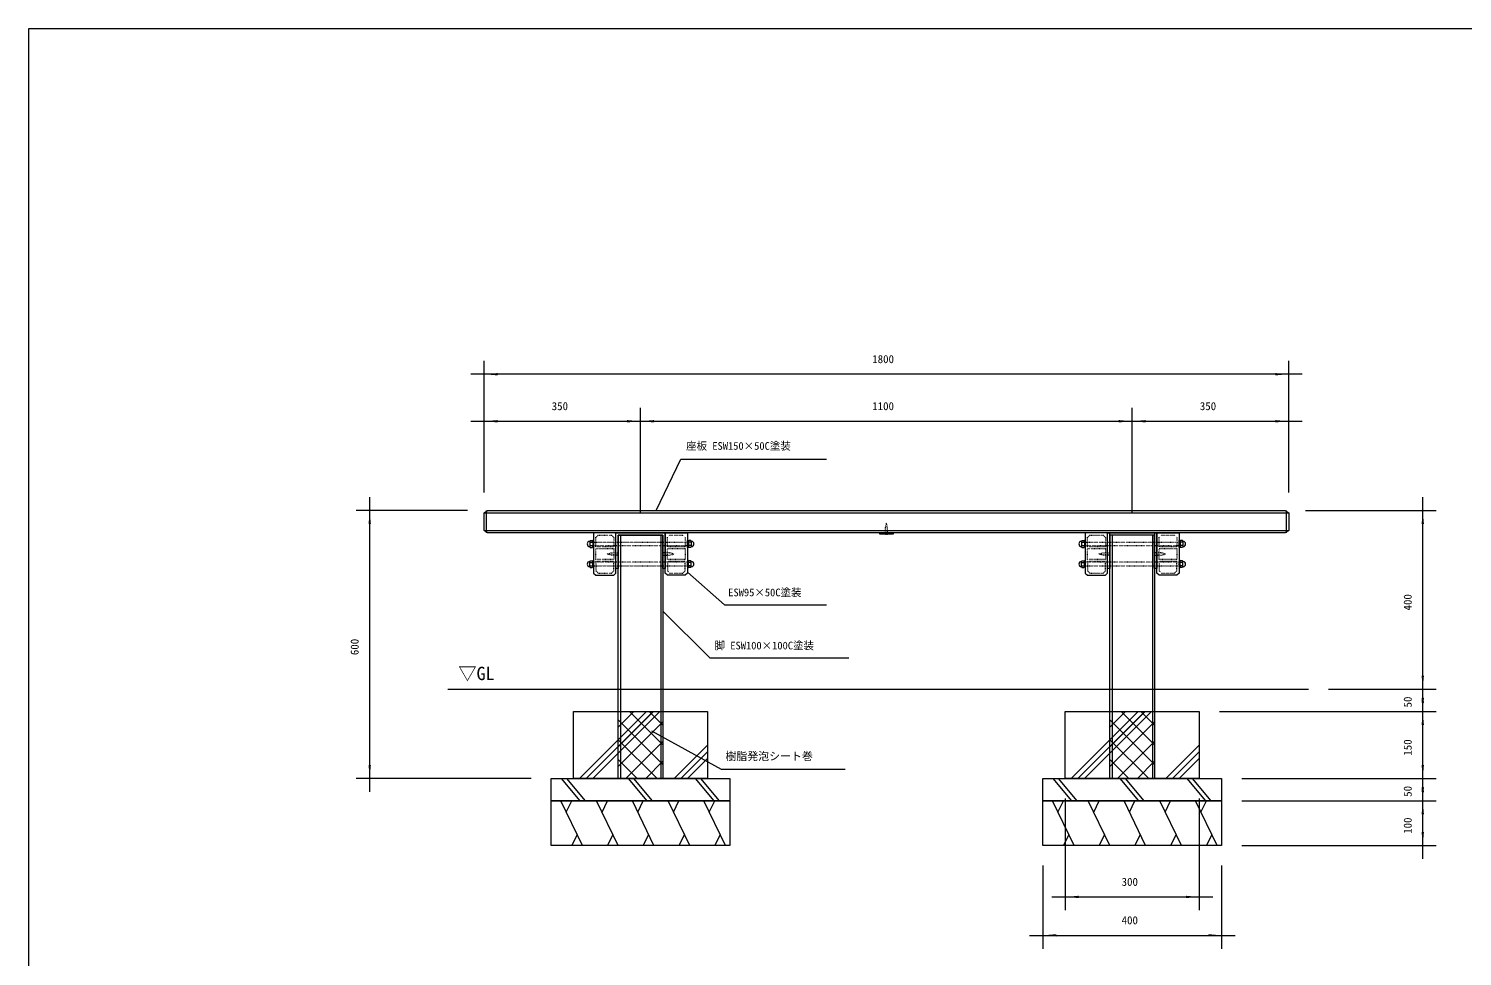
# Model space of a CAD drawing. Units: millimetres, scale not verified. Extents: x -2925 to 2925, y -2062 to 2062.
# Drawn here: x -2925 to 282, y -14 to 2062 of the extents above; entities that cross this region are included whole.
import ezdxf
from ezdxf.enums import TextEntityAlignment as Align

# ---------------------------------------------------------------- set-up
doc = ezdxf.new("R2010")
doc.units = ezdxf.units.MM
doc.header["$LTSCALE"] = 10
doc.linetypes.add('USER5', pattern=[0.208282, 0.069427, -0.138855])
doc.layers.add('0-1_IMPORTED', color=30, linetype='Continuous', lineweight=18)
doc.styles.add('ＭＳ ゴシック', font='')
doc.styles.get('ＭＳ ゴシック').set_extended_font_data('MS Gothic')

msp = doc.modelspace()

# ---------------------------------------------------------------- linework, layer by layer
at = {"layer": '0-1_IMPORTED', "color": 1}
for p, q in [((-1906, 1024), (-1906, 1319)), ((-106, 1024), (-106, 1319)), ((-1906, 1289), (-1936, 1289)), ((-106, 1289), (-1906, 1289)), ((-76, 1289), (-106, 1289)), ((-1906, 1024), (-1906, 1213.74)), ((-1556, 979), (-1556, 1213.74)), ((-1556, 979), (-1556, 1213.74)), ((-456, 979), (-456, 1213.74)), ((-456, 979), (-456, 1213.74)), ((-106, 1024), (-106, 1213.74)), ((-1936, 1183.74), (-1906, 1183.74)), ((-1906, 1183.74), (-1556, 1183.74)), ((-1586, 1183.74), (-1556, 1183.74)), ((-1556, 1183.74), (-1526, 1183.74)), ((-1556, 1183.74), (-456, 1183.74)), ((-486, 1183.74), (-456, 1183.74)), ((-456, 1183.74), (-426, 1183.74)), ((-456, 1183.74), (-106, 1183.74)), ((-106, 1183.74), (-76, 1183.74)), ((-2162, 984), (-2162, 1014)), ((194, 984), (194, 1014)), ((-1943.5, 984), (-2192, 984)), ((-2162, 384), (-2162, 984)), ((-68.5, 984), (224, 984)), ((194, 584), (194, 984)), ((194, 584), (194, 614)), ((-17, 584), (224, 584)), ((-17, 584), (224, 584)), ((194, 534), (194, 584)), ((194, 554), (194, 584)), ((194, 534), (194, 564)), ((-261, 534), (224, 534)), ((-261, 534), (224, 534)), ((194, 384), (194, 534)), ((194, 504), (194, 534)), ((-1531.83, 491.09), (-1375.35, 404.65)), ((-1375.35, 404.65), (-1098, 404.65)), ((194, 384), (194, 414)), ((-1801, 384), (-2192, 384)), ((-2162, 354), (-2162, 384)), ((-211, 384), (224, 384)), ((-211, 384), (224, 384)), ((194, 334), (194, 384)), ((194, 354), (194, 384)), ((194, 334), (194, 364)), ((-606, 339), (-606, 89)), ((-306, 339), (-306, 89)), ((-211, 334), (224, 334)), ((-211, 334), (224, 334)), ((194, 234), (194, 334)), ((194, 304), (194, 334)), ((-211, 234), (224, 234)), ((194, 204), (194, 234)), ((-656, 189), (-656, 3)), ((-256, 189), (-256, 3)), ((-636, 119), (-606, 119)), ((-606, 119), (-306, 119)), ((-306, 119), (-276, 119)), ((-686, 33), (-656, 33)), ((-656, 33), (-256, 33)), ((-256, 33), (-226, 33))]:
    msp.add_line(p, q, dxfattribs=at)
at = {"layer": '0-1_IMPORTED'}
for p, q in [((-1906, 979), (-106, 979)), ((-1901, 934), (-1901, 984)), ((-111, 934), (-111, 984)), ((-1906, 939), (-106, 939)), ((-1669.75, 914.75), (-1669.5, 914.75)), ((-1669.75, 903.25), (-1669.5, 903.25)), ((-1669.5, 914.75), (-1668.49, 916.5)), ((-1669.5, 914.75), (-1669.5, 903.25)), ((-1669.5, 912.74), (-1663, 912.74)), ((-1669.5, 905.26), (-1663, 905.26)), ((-1669.5, 903.25), (-1668.49, 901.5)), ((-1668.49, 916.5), (-1664.01, 916.5)), ((-1668.49, 901.5), (-1664.01, 901.5)), ((-1663, 914.75), (-1664.01, 916.5)), ((-1663, 903.25), (-1664.01, 901.5)), ((-1663, 914.75), (-1663, 903.25)), ((-1601, 929), (-1601, 384)), ((-1511, 929), (-1511, 384)), ((-1449, 914.75), (-1447.99, 916.5)), ((-1449, 914.75), (-1449, 903.25)), ((-1442.5, 912.74), (-1449, 912.74)), ((-1442.5, 905.26), (-1449, 905.26)), ((-1449, 903.25), (-1447.99, 901.5)), ((-1443.51, 916.5), (-1447.99, 916.5)), ((-1443.51, 901.5), (-1447.99, 901.5)), ((-1442.5, 914.75), (-1443.51, 916.5)), ((-1442.5, 903.25), (-1443.51, 901.5)), ((-1442.25, 914.75), (-1442.5, 914.75)), ((-1442.5, 914.75), (-1442.5, 903.25)), ((-1442.25, 903.25), (-1442.5, 903.25)), ((-569.75, 914.75), (-569.5, 914.75)), ((-569.75, 903.25), (-569.5, 903.25)), ((-569.5, 914.75), (-568.49, 916.5)), ((-569.5, 914.75), (-569.5, 903.25)), ((-569.5, 912.74), (-563, 912.74)), ((-569.5, 905.26), (-563, 905.26)), ((-569.5, 903.25), (-568.49, 901.5)), ((-568.49, 916.5), (-564.01, 916.5)), ((-568.49, 901.5), (-564.01, 901.5)), ((-563, 914.75), (-564.01, 916.5)), ((-563, 903.25), (-564.01, 901.5)), ((-563, 914.75), (-563, 903.25)), ((-501, 929), (-501, 384)), ((-411, 929), (-411, 384)), ((-349, 914.75), (-347.99, 916.5)), ((-349, 914.75), (-349, 903.25)), ((-342.5, 912.74), (-349, 912.74)), ((-342.5, 905.26), (-349, 905.26)), ((-349, 903.25), (-347.99, 901.5)), ((-343.51, 916.5), (-347.99, 916.5)), ((-343.51, 901.5), (-347.99, 901.5)), ((-342.5, 914.75), (-343.51, 916.5)), ((-342.5, 903.25), (-343.51, 901.5)), ((-342.25, 914.75), (-342.5, 914.75)), ((-342.5, 914.75), (-342.5, 903.25)), ((-342.25, 903.25), (-342.5, 903.25)), ((-1669.75, 869.75), (-1669.5, 869.75)), ((-1669.5, 869.75), (-1668.49, 871.5)), ((-1669.5, 858.25), (-1669.5, 869.75)), ((-1669.5, 867.74), (-1663, 867.74)), ((-1668.49, 871.5), (-1664.01, 871.5)), ((-1663, 869.75), (-1664.01, 871.5)), ((-1663, 858.25), (-1663, 869.75)), ((-1449, 869.75), (-1447.99, 871.5)), ((-1449, 858.25), (-1449, 869.75)), ((-1442.5, 867.74), (-1449, 867.74)), ((-1443.51, 871.5), (-1447.99, 871.5)), ((-1442.5, 869.75), (-1443.51, 871.5)), ((-1442.25, 869.75), (-1442.5, 869.75)), ((-1442.5, 858.25), (-1442.5, 869.75)), ((-569.75, 869.75), (-569.5, 869.75)), ((-569.5, 869.75), (-568.49, 871.5)), ((-569.5, 858.25), (-569.5, 869.75)), ((-569.5, 867.74), (-563, 867.74)), ((-568.49, 871.5), (-564.01, 871.5)), ((-563, 869.75), (-564.01, 871.5)), ((-563, 858.25), (-563, 869.75)), ((-349, 869.75), (-347.99, 871.5)), ((-349, 858.25), (-349, 869.75)), ((-342.5, 867.74), (-349, 867.74)), ((-343.51, 871.5), (-347.99, 871.5)), ((-342.5, 869.75), (-343.51, 871.5)), ((-342.25, 869.75), (-342.5, 869.75)), ((-342.5, 858.25), (-342.5, 869.75)), ((-1669.75, 858.25), (-1669.5, 858.25)), ((-1669.5, 860.26), (-1663, 860.26)), ((-1669.5, 858.25), (-1668.49, 856.5)), ((-1668.49, 856.5), (-1664.01, 856.5)), ((-1663, 858.25), (-1664.01, 856.5)), ((-1442.5, 860.26), (-1449, 860.26)), ((-1449, 858.25), (-1447.99, 856.5)), ((-1443.51, 856.5), (-1447.99, 856.5)), ((-1442.5, 858.25), (-1443.51, 856.5)), ((-1442.25, 858.25), (-1442.5, 858.25)), ((-569.75, 858.25), (-569.5, 858.25)), ((-569.5, 860.26), (-563, 860.26)), ((-569.5, 858.25), (-568.49, 856.5)), ((-568.49, 856.5), (-564.01, 856.5)), ((-563, 858.25), (-564.01, 856.5)), ((-342.5, 860.26), (-349, 860.26)), ((-349, 858.25), (-347.99, 856.5)), ((-343.51, 856.5), (-347.99, 856.5)), ((-342.5, 858.25), (-343.51, 856.5)), ((-342.25, 858.25), (-342.5, 858.25)), ((-1987, 584), (-62, 584)), ((-1692.69, 384), (-1542.69, 534)), ((-1677.84, 384), (-1527.84, 534)), ((-1662.99, 384), (-1512.99, 534)), ((-1606, 499.35), (-1571.35, 534)), ((-1606, 455.16), (-1527.16, 534)), ((-1506, 415.12), (-1606, 515.12)), ((-1506, 459.31), (-1580.69, 534)), ((-1506, 503.5), (-1536.5, 534)), ((-592.69, 384), (-442.69, 534)), ((-577.84, 384), (-427.84, 534)), ((-562.99, 384), (-412.99, 534)), ((-506, 499.35), (-471.35, 534)), ((-506, 455.16), (-427.16, 534)), ((-406, 415.12), (-506, 515.12)), ((-406, 459.31), (-480.69, 534)), ((-406, 503.5), (-436.5, 534)), ((-1606, 410.96), (-1506, 510.96)), ((-506, 410.96), (-406, 510.96)), ((-1519.08, 384), (-1606, 470.92)), ((-1588.77, 384), (-1506, 466.77)), ((-1480.56, 384), (-1406, 458.56)), ((-419.08, 384), (-506, 470.92)), ((-488.77, 384), (-406, 466.77)), ((-380.56, 384), (-306, 458.56)), ((-1563.27, 384), (-1606, 426.73)), ((-1544.57, 384), (-1506, 422.57)), ((-1465.71, 384), (-1406, 443.71)), ((-1450.86, 384), (-1406, 428.86)), ((-463.27, 384), (-506, 426.73)), ((-444.57, 384), (-406, 422.57)), ((-365.71, 384), (-306, 443.71)), ((-350.86, 384), (-306, 428.86)), ((-1733.5, 384), (-1691.74, 334)), ((-1721.69, 384), (-1679.93, 334)), ((-1583.5, 384), (-1541.74, 334)), ((-1571.69, 384), (-1529.93, 334)), ((-1433.5, 384), (-1391.74, 334)), ((-1421.69, 384), (-1379.93, 334)), ((-633.5, 384), (-591.74, 334)), ((-621.69, 384), (-579.93, 334)), ((-483.5, 384), (-441.74, 334)), ((-471.69, 384), (-429.93, 334)), ((-333.5, 384), (-291.74, 334)), ((-321.69, 384), (-279.93, 334)), ((-1686, 234), (-1734.25, 334)), ((-1722.18, 309), (-1710.12, 334)), ((-1606, 234), (-1654.25, 334)), ((-1642.18, 309), (-1630.12, 334)), ((-1526, 234), (-1574.25, 334)), ((-1562.18, 309), (-1550.12, 334)), ((-1446, 234), (-1494.25, 334)), ((-1482.18, 309), (-1470.12, 334)), ((-1366, 234), (-1414.25, 334)), ((-1402.18, 309), (-1390.12, 334)), ((-586, 234), (-634.25, 334)), ((-622.18, 309), (-610.12, 334)), ((-506, 234), (-554.25, 334)), ((-542.18, 309), (-530.12, 334)), ((-426, 234), (-474.25, 334)), ((-462.18, 309), (-450.12, 334)), ((-346, 234), (-394.25, 334)), ((-382.18, 309), (-370.12, 334)), ((-266, 234), (-314.25, 334)), ((-302.18, 309), (-290.12, 334)), ((-1698.06, 259), (-1710.12, 234)), ((-1618.06, 259), (-1630.12, 234)), ((-1538.06, 259), (-1550.12, 234)), ((-1458.06, 259), (-1470.12, 234)), ((-1378.06, 259), (-1390.12, 234)), ((-598.06, 259), (-610.12, 234)), ((-518.06, 259), (-530.12, 234)), ((-438.06, 259), (-450.12, 234)), ((-358.06, 259), (-370.12, 234)), ((-278.06, 259), (-290.12, 234))]:
    msp.add_line(p, q, dxfattribs=at)
for points in [[(-2925, 2062.5), (2925, 2062.5), (2925, -2062.5), (-2925, -2062.5)], [(-1898.5, 984), (-113.5, 984), (-106, 979), (-106, 939), (-113.5, 934), (-1898.5, 934), (-1906, 939), (-1906, 979)], [(-1661, 934), (-1661, 844), (-1656, 839), (-1616, 839), (-1611, 844), (-1611, 934)], [(-1611, 854), (-1611, 929), (-1611, 934), (-1606, 934), (-1506, 934), (-1501, 934), (-1501, 929), (-1501, 854), (-1506, 854), (-1506, 929), (-1606, 929), (-1606, 854)], [(-1451, 934), (-1451, 844), (-1456, 839), (-1496, 839), (-1501, 844), (-1501, 934)], [(-1021, 934), (-991, 934), (-991, 931), (-1021, 931)], [(-561, 934), (-561, 844), (-556, 839), (-516, 839), (-511, 844), (-511, 934)], [(-511, 854), (-511, 929), (-511, 934), (-506, 934), (-406, 934), (-401, 934), (-401, 929), (-401, 854), (-406, 854), (-406, 929), (-506, 929), (-506, 854)], [(-506, 934), (-406, 934), (-406, 384), (-506, 384)], [(-351, 934), (-351, 844), (-356, 839), (-396, 839), (-401, 844), (-401, 934)], [(-1661, 917), (-1663, 917), (-1663, 901), (-1661, 901)], [(-1606, 929), (-1506, 929), (-1506, 384), (-1606, 384)], [(-1451, 917), (-1449, 917), (-1449, 901), (-1451, 901)], [(-561, 917), (-563, 917), (-563, 901), (-561, 901)], [(-351, 917), (-349, 917), (-349, 901), (-351, 901)], [(-1661, 856), (-1663, 856), (-1663, 872), (-1661, 872)], [(-1451, 856), (-1449, 856), (-1449, 872), (-1451, 872)], [(-561, 856), (-563, 856), (-563, 872), (-561, 872)], [(-351, 856), (-349, 856), (-349, 872), (-351, 872)], [(-1706, 534), (-1406, 534), (-1406, 384), (-1706, 384)], [(-1606, 534), (-1506, 534), (-1506, 384), (-1606, 384)], [(-606, 534), (-306, 534), (-306, 384), (-606, 384)], [(-1756, 384), (-1356, 384), (-1356, 334), (-1756, 334)], [(-656, 384), (-256, 384), (-256, 334), (-656, 334)], [(-1756, 334), (-1356, 334), (-1356, 234), (-1756, 234)], [(-656, 334), (-256, 334), (-256, 234), (-656, 234)]]:
    msp.add_lwpolyline(points, close=True, dxfattribs=at)
at = {"layer": '0-1_IMPORTED', "color": 1}
for points in [[(-1521, 984), (-1466, 1099), (-1140, 1099)], [(-1451, 846), (-1368, 772.82), (-1140, 772.82)], [(-1506, 759), (-1401, 654), (-1090, 654)]]:
    msp.add_lwpolyline(points, dxfattribs=at)
at = {"layer": '0-1_IMPORTED', "linetype": 'USER5'}
for points in [[(-1008.57, 931), (-1003.43, 931), (-1003.43, 946), (-1006, 955.45), (-1008.57, 946)], [(-1661, 913), (-1451, 913), (-1451, 905), (-1661, 905)], [(-1616, 924), (-1616, 903), (-1656, 903), (-1656, 924), (-1651, 929), (-1621, 929)], [(-1616, 899), (-1616, 874), (-1656, 874), (-1656, 899)], [(-1456, 924), (-1456, 903), (-1496, 903), (-1496, 924), (-1491, 929), (-1461, 929)], [(-1456, 899), (-1456, 874), (-1496, 874), (-1496, 899)], [(-561, 913), (-351, 913), (-351, 905), (-561, 905)], [(-516, 924), (-516, 903), (-556, 903), (-556, 924), (-551, 929), (-521, 929)], [(-516, 899), (-516, 874), (-556, 874), (-556, 899)], [(-356, 924), (-356, 903), (-396, 903), (-396, 924), (-391, 929), (-361, 929)], [(-356, 899), (-356, 874), (-396, 874), (-396, 899)], [(-1661, 860), (-1451, 860), (-1451, 868), (-1661, 868)], [(-1616, 849), (-1616, 870), (-1656, 870), (-1656, 849), (-1651, 844), (-1621, 844)], [(-1606, 889.07), (-1606, 883.93), (-1621, 883.93), (-1630.45, 886.5), (-1621, 889.07)], [(-1506, 889.07), (-1506, 883.93), (-1491, 883.93), (-1481.55, 886.5), (-1491, 889.07)], [(-1456, 849), (-1456, 870), (-1496, 870), (-1496, 849), (-1491, 844), (-1461, 844)], [(-561, 860), (-351, 860), (-351, 868), (-561, 868)], [(-516, 849), (-516, 870), (-556, 870), (-556, 849), (-551, 844), (-521, 844)], [(-506, 889.07), (-506, 883.93), (-521, 883.93), (-530.45, 886.5), (-521, 889.07)], [(-406, 889.07), (-406, 883.93), (-391, 883.93), (-381.55, 886.5), (-391, 889.07)], [(-356, 849), (-356, 870), (-396, 870), (-396, 849), (-391, 844), (-361, 844)]]:
    msp.add_lwpolyline(points, close=True, dxfattribs=at)
at = {"layer": '0-1_IMPORTED'}
for centre, start, end in [((-1669.75, 909), 90, 270), ((-1442.25, 909), 270, 90), ((-569.75, 909), 90, 270), ((-342.25, 909), 270, 90), ((-1669.75, 864), 90, 270), ((-1442.25, 864), 270, 90), ((-569.75, 864), 90, 270), ((-342.25, 864), 270, 90)]:
    msp.add_arc(centre, 5.75, start, end, dxfattribs=at)
at = {"layer": '0-1_IMPORTED', "color": 1}
for points in [[(-1906, 1289), (-1876, 1291.62), (-1876, 1286.38)], [(-106, 1289), (-136, 1286.38), (-136, 1291.62)], [(-1906, 1183.74), (-1876, 1186.36), (-1876, 1181.11)], [(-1556, 1183.74), (-1586, 1181.11), (-1586, 1186.36)], [(-1556, 1183.74), (-1526, 1186.36), (-1526, 1181.11)], [(-456, 1183.74), (-486, 1181.11), (-486, 1186.36)], [(-456, 1183.74), (-426, 1186.36), (-426, 1181.11)], [(-106, 1183.74), (-136, 1181.11), (-136, 1186.36)], [(-2162, 984), (-2159.38, 954), (-2164.62, 954)], [(194, 984), (196.62, 954), (191.38, 954)], [(194, 584), (191.38, 614), (196.62, 614)], [(194, 584), (196.62, 554), (191.38, 554)], [(194, 534), (191.38, 564), (196.62, 564)], [(194, 534), (196.62, 504), (191.38, 504)], [(-2162, 384), (-2164.62, 414), (-2159.38, 414)], [(194, 384), (191.38, 414), (196.62, 414)], [(194, 384), (196.62, 354), (191.38, 354)], [(194, 334), (191.38, 364), (196.62, 364)], [(194, 334), (196.62, 304), (191.38, 304)], [(194, 234), (191.38, 264), (196.62, 264)], [(-606, 119), (-576, 121.62), (-576, 116.38)], [(-306, 119), (-336, 116.38), (-336, 121.62)], [(-656, 33), (-626, 35.62), (-626, 30.38)], [(-256, 33), (-286, 30.38), (-286, 35.62)]]:
    msp.add_solid(points, dxfattribs=at)

# ---------------------------------------------------------------- texts
at = {"layer": '0-1_IMPORTED', "color": 7, "style": 'ＭＳ ゴシック'}
for s, height, p in [('1800', 17.91, (-1037.75, 1308.45)), ('350', 17.91, (-1754.81, 1203.18)), ('1100', 17.91, (-1037.75, 1203.18)), ('350', 17.91, (-304.81, 1203.18)), ('座板 ESW150×50C塗装', 17.2, (-1454.17, 1114.68)), ('ESW95×50C塗装', 17.2, (-1359.91, 786.78)), ('脚 ESW100×100C塗装', 17.2, (-1390.49, 667.92)), ('▽GL', 29.85, (-1963.71, 595.37)), ('樹脂発泡シート巻', 17.91, (-1366.11, 419.6)), ('300', 17.91, (-479.81, 138.44)), ('400', 17.91, (-479.81, 52.45))]:
    msp.add_text(s, height=height, dxfattribs=at).set_placement(p, align=Align.BOTTOM_LEFT)
for s, p in [('400', (174.56, 760.19)), ('600', (-2181.45, 660.19)), ('50', (174.56, 543.12)), ('150', (174.56, 435.19)), ('50', (174.56, 343.12)), ('100', (174.56, 260.19))]:
    msp.add_text(s, height=17.91, rotation=90, dxfattribs=at).set_placement(p, align=Align.BOTTOM_LEFT)

doc.saveas('drawing.dxf')
